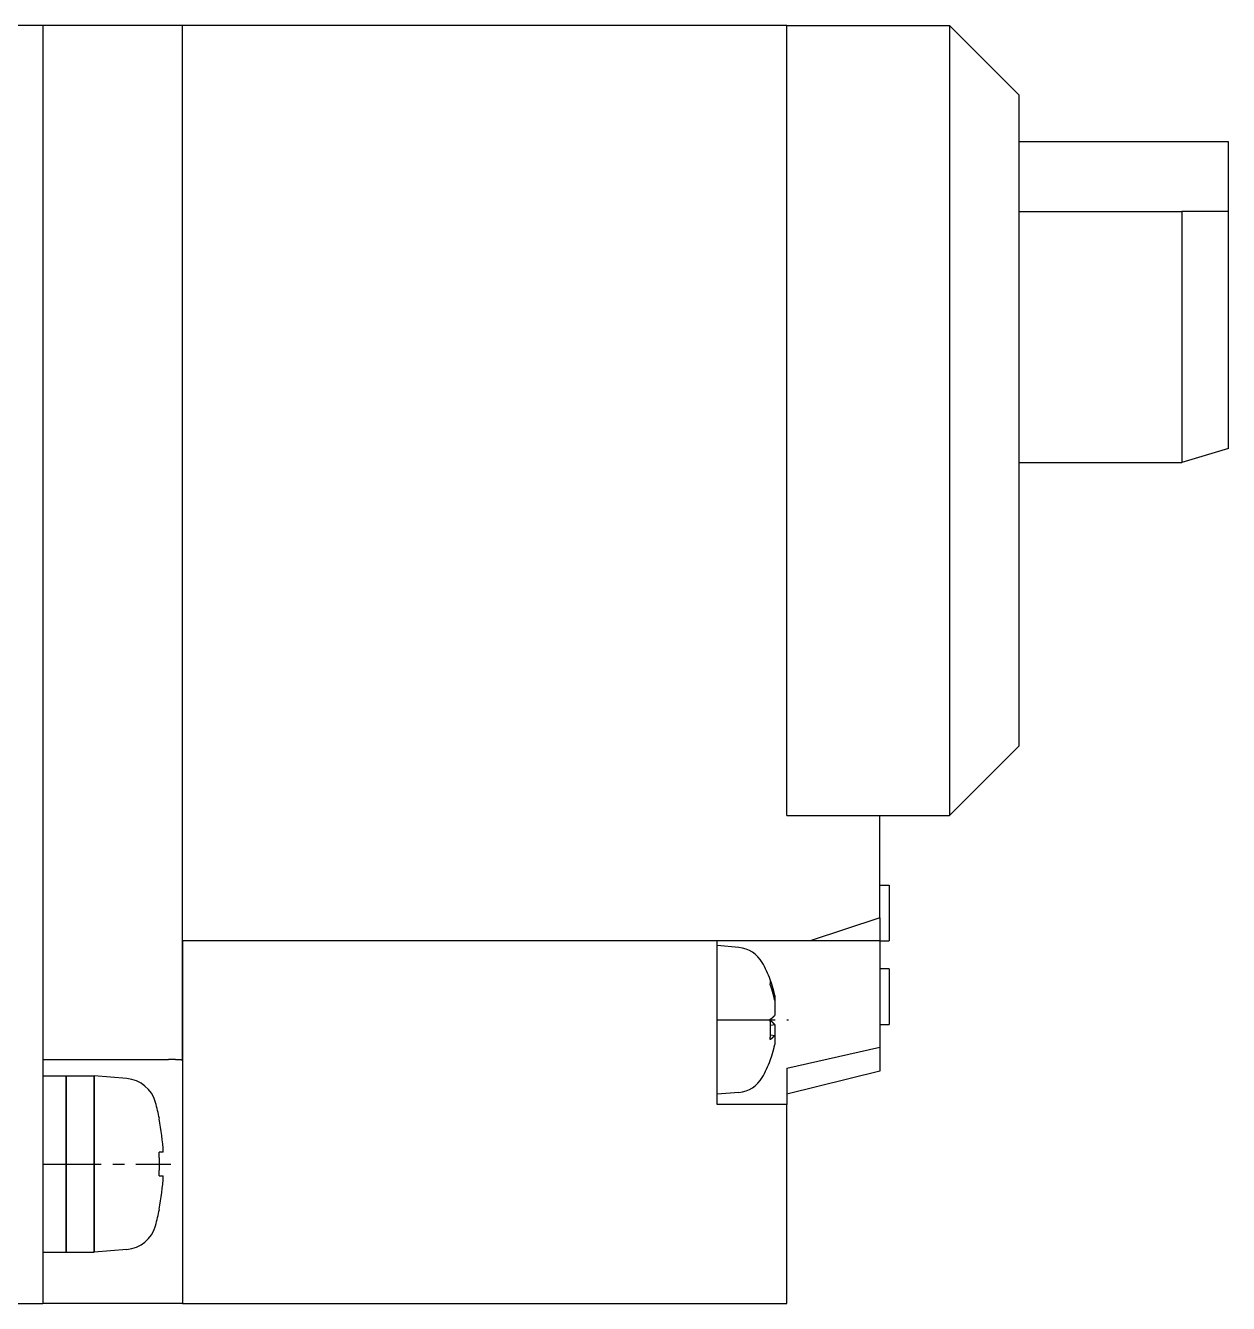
# Model space of a CAD drawing. Extents: x 1 to 116, y 0 to 149.
# Drawn here: x 86.92 to 112.8, y 76.8 to 104.3 of the extents above; entities that cross this region are included whole.
import ezdxf

# ---------------------------------------------------------------- set-up
doc = ezdxf.new("R2010")
doc.units = 0
doc.linetypes.add('CENTER', pattern=[2, 1.25, -0.25, 0.25, -0.25])
doc.layers.get('0').update_dxf_attribs({"linetype": 'CONTINUOUS'})
doc.layers.add('CENTER', color=1, linetype='CENTER')

msp = doc.modelspace()

# ---------------------------------------------------------------- linework, layer by layer
at = {"color": 7, "linetype": 'CONTINUOUS'}
for p, q in [((87.299, 104.296), (73.299, 104.296)), ((90.299, 104.296), (87.299, 104.296)), ((87.299, 104.296), (87.299, 82.046)), ((90.299, 82.032), (90.299, 104.296)), ((103.299, 104.296), (90.299, 104.296)), ((103.299, 87.296), (103.299, 104.296)), ((103.299, 104.296), (106.799, 104.296)), ((106.799, 104.296), (106.799, 87.296)), ((108.299, 102.796), (106.799, 104.296)), ((108.299, 88.796), (108.299, 102.796)), ((112.799, 101.796), (108.299, 101.796)), ((112.799, 100.296), (112.799, 101.796)), ((108.299, 100.296), (111.799, 100.296)), ((111.799, 100.296), (111.799, 94.896)), ((112.799, 100.296), (111.799, 100.296)), ((112.799, 95.196), (112.799, 100.296)), ((112.799, 95.196), (111.799, 94.896)), ((108.299, 94.896), (111.799, 94.896)), ((106.799, 87.296), (108.299, 88.796)), ((103.299, 87.296), (106.799, 87.296)), ((105.299, 85.096), (105.299, 87.296)), ((105.299, 85.796), (105.499, 85.796)), ((105.499, 85.796), (105.499, 84.596)), ((105.299, 85.096), (103.799, 84.596)), ((105.299, 85.096), (105.299, 84.596)), ((90.299, 84.596), (90.299, 76.796)), ((105.299, 84.596), (90.299, 84.596)), ((101.799, 81.076), (101.799, 84.596)), ((102.271, 84.455), (101.799, 84.496)), ((105.299, 84.596), (105.499, 84.596)), ((105.299, 84.596), (105.299, 82.315)), ((105.499, 83.996), (105.299, 83.996)), ((105.499, 83.996), (105.499, 82.796)), ((103.02, 83.409), (103.042, 83.42)), ((103.042, 83.42), (103.042, 83.314)), ((103.042, 83.314), (103.042, 82.996)), ((102.949, 82.784), (103.042, 82.796)), ((103.042, 82.796), (103.042, 82.564)), ((105.299, 82.796), (105.499, 82.796)), ((102.948, 82.576), (103.042, 82.564)), ((103.042, 82.564), (103.042, 82.371)), ((103.3, 81.856), (105.301, 82.309)), ((105.299, 82.315), (105.299, 81.796)), ((87.299, 82.046), (87.299, 76.796)), ((87.299, 82.046), (89.999, 82.046)), ((87.299, 81.696), (87.799, 81.696)), ((87.799, 81.696), (88.399, 81.696)), ((87.799, 77.899), (87.799, 81.696)), ((87.799, 81.696), (87.799, 77.896)), ((89.106, 81.634), (88.399, 81.696)), ((88.399, 77.896), (88.399, 81.696)), ((88.399, 81.696), (88.399, 77.899)), ((103.299, 81.861), (103.299, 81.076)), ((105.299, 81.796), (103.299, 81.296)), ((102.271, 81.337), (101.799, 81.296)), ((103.299, 81.076), (101.799, 81.076)), ((103.299, 76.796), (103.299, 81.076)), ((89.803, 80.772), (89.797, 80.768)), ((89.887, 80.048), (89.797, 80.048)), ((89.797, 79.543), (89.887, 79.543)), ((89.797, 78.824), (89.803, 78.819)), ((87.299, 77.896), (87.799, 77.896)), ((87.799, 77.899), (88.399, 77.899)), ((89.106, 77.958), (88.399, 77.896)), ((73.299, 76.796), (87.299, 76.796)), ((90.299, 76.796), (87.299, 76.796)), ((90.299, 76.796), (103.299, 76.796))]:
    msp.add_line(p, q, dxfattribs=at)
for points in [[(102.942, 83.662, 0), (102.942, 83.663, 0), (102.943, 83.664, 0), (102.943, 83.665, 0), (102.943, 83.666, 0), (102.943, 83.667, 0), (102.944, 83.668, 0), (102.944, 83.669, 0), (102.944, 83.67, 0), (102.944, 83.671, 0), (102.944, 83.672, 0), (102.945, 83.673, 0), (102.945, 83.674, 0), (102.945, 83.675, 0), (102.945, 83.676, 0), (102.945, 83.677, 0), (102.946, 83.677, 0), (102.946, 83.678, 0), (102.946, 83.679, 0), (102.946, 83.68, 0), (102.946, 83.681, 0), (102.947, 83.682, 0), (102.947, 83.683, 0), (102.947, 83.684, 0), (102.947, 83.685, 0), (102.947, 83.686, 0), (102.947, 83.687, 0), (102.947, 83.688, 0), (102.948, 83.689, 0), (102.948, 83.69, 0), (102.948, 83.691, 0), (102.948, 83.691, 0), (102.948, 83.692, 0), (102.948, 83.693, 0), (102.948, 83.694, 0), (102.949, 83.695, 0), (102.949, 83.696, 0), (102.949, 83.697, 0), (102.949, 83.698, 0), (102.949, 83.698, 0), (102.949, 83.699, 0), (102.949, 83.7, 0), (102.949, 83.701, 0), (102.949, 83.702, 0), (102.949, 83.703, 0), (102.95, 83.704, 0), (102.95, 83.705, 0), (102.95, 83.706, 0), (102.95, 83.706, 0), (102.95, 83.707, 0), (102.95, 83.708, 0), (102.95, 83.709, 0), (102.95, 83.71, 0), (102.95, 83.711, 0), (102.95, 83.711, 0), (102.95, 83.712, 0), (102.95, 83.713, 0), (102.95, 83.714, 0), (102.95, 83.715, 0), (102.95, 83.716, 0), (102.95, 83.716, 0), (102.95, 83.717, 0), (102.95, 83.718, 0), (102.95, 83.719, 0), (102.95, 83.72, 0), (102.95, 83.72, 0), (102.95, 83.721, 0), (102.95, 83.722, 0), (102.95, 83.723, 0), (102.95, 83.724, 0), (102.95, 83.724, 0), (102.95, 83.725, 0), (102.95, 83.726, 0), (102.95, 83.727, 0), (102.95, 83.728, 0), (102.95, 83.728, 0), (102.95, 83.729, 0), (102.95, 83.73, 0), (102.95, 83.731, 0), (102.95, 83.731, 0), (102.95, 83.732, 0), (102.95, 83.733, 0), (102.95, 83.734, 0), (102.95, 83.734, 0), (102.95, 83.735, 0), (102.95, 83.736, 0), (102.95, 83.737, 0), (102.95, 83.737, 0), (102.949, 83.738, 0), (102.949, 83.739, 0), (102.949, 83.74, 0), (102.949, 83.74, 0), (102.949, 83.741, 0), (102.949, 83.742, 0), (102.949, 83.743, 0), (102.949, 83.743, 0), (102.949, 83.744, 0), (102.949, 83.745, 0), (102.948, 83.745, 0), (102.948, 83.746, 0), (102.948, 83.747, 0), (102.948, 83.748, 0), (102.948, 83.748, 0), (102.948, 83.749, 0), (102.948, 83.75, 0), (102.948, 83.75, 0), (102.947, 83.751, 0), (102.947, 83.752, 0), (102.947, 83.752, 0), (102.947, 83.753, 0), (102.947, 83.754, 0), (102.947, 83.754, 0), (102.946, 83.755, 0), (102.946, 83.756, 0), (102.946, 83.756, 0), (102.946, 83.757, 0), (102.946, 83.758, 0), (102.946, 83.758, 0), (102.945, 83.759, 0), (102.945, 83.76, 0), (102.945, 83.76, 0), (102.945, 83.761, 0), (102.945, 83.761, 0), (102.944, 83.762, 0), (102.944, 83.763, 0), (102.944, 83.763, 0), (102.944, 83.764, 0), (102.944, 83.765, 0), (102.943, 83.765, 0)], [(103.042, 83.314, 0), (103.041, 83.317, 0), (103.04, 83.32, 0), (103.04, 83.323, 0), (103.039, 83.326, 0), (103.039, 83.328, 0), (103.038, 83.331, 0), (103.038, 83.334, 0), (103.037, 83.337, 0), (103.036, 83.339, 0), (103.036, 83.342, 0), (103.035, 83.345, 0), (103.035, 83.347, 0), (103.034, 83.35, 0), (103.033, 83.353, 0), (103.033, 83.356, 0), (103.032, 83.359, 0), (103.031, 83.361, 0), (103.031, 83.364, 0), (103.03, 83.367, 0), (103.03, 83.37, 0), (103.029, 83.372, 0), (103.028, 83.375, 0), (103.028, 83.378, 0), (103.027, 83.381, 0), (103.026, 83.383, 0), (103.026, 83.386, 0), (103.025, 83.389, 0), (103.024, 83.392, 0), (103.024, 83.394, 0), (103.023, 83.397, 0), (103.022, 83.4, 0), (103.022, 83.403, 0), (103.021, 83.405, 0), (103.02, 83.408, 0), (103.02, 83.411, 0), (103.019, 83.413, 0), (103.018, 83.416, 0), (103.018, 83.419, 0), (103.017, 83.422, 0), (103.016, 83.424, 0), (103.016, 83.427, 0), (103.015, 83.43, 0), (103.014, 83.433, 0), (103.013, 83.435, 0), (103.013, 83.438, 0), (103.012, 83.441, 0), (103.011, 83.444, 0), (103.011, 83.446, 0), (103.01, 83.449, 0), (103.009, 83.452, 0), (103.008, 83.455, 0), (103.008, 83.457, 0), (103.007, 83.46, 0), (103.006, 83.463, 0), (103.005, 83.466, 0), (103.005, 83.468, 0), (103.004, 83.471, 0), (103.003, 83.474, 0), (103.002, 83.476, 0), (103.002, 83.479, 0), (103.001, 83.482, 0), (103, 83.484, 0), (102.999, 83.487, 0), (102.999, 83.49, 0), (102.998, 83.493, 0), (102.997, 83.495, 0), (102.996, 83.498, 0), (102.995, 83.501, 0), (102.995, 83.504, 0), (102.994, 83.506, 0), (102.993, 83.509, 0), (102.992, 83.512, 0), (102.991, 83.514, 0), (102.991, 83.517, 0), (102.99, 83.52, 0), (102.989, 83.522, 0), (102.988, 83.525, 0), (102.987, 83.528, 0), (102.987, 83.531, 0), (102.986, 83.533, 0), (102.985, 83.536, 0), (102.984, 83.539, 0), (102.983, 83.541, 0), (102.982, 83.544, 0), (102.982, 83.547, 0), (102.981, 83.549, 0), (102.98, 83.552, 0), (102.979, 83.555, 0), (102.978, 83.558, 0), (102.977, 83.56, 0), (102.976, 83.563, 0), (102.976, 83.566, 0), (102.975, 83.568, 0), (102.974, 83.571, 0), (102.973, 83.574, 0), (102.972, 83.576, 0), (102.971, 83.579, 0), (102.97, 83.582, 0), (102.969, 83.585, 0), (102.968, 83.587, 0), (102.968, 83.59, 0), (102.967, 83.593, 0), (102.966, 83.595, 0), (102.965, 83.598, 0), (102.964, 83.601, 0), (102.963, 83.603, 0), (102.962, 83.606, 0), (102.961, 83.609, 0), (102.96, 83.611, 0), (102.959, 83.614, 0), (102.958, 83.617, 0), (102.958, 83.619, 0), (102.957, 83.622, 0), (102.956, 83.625, 0), (102.955, 83.627, 0), (102.954, 83.63, 0), (102.953, 83.633, 0), (102.952, 83.635, 0), (102.951, 83.638, 0), (102.95, 83.641, 0), (102.949, 83.643, 0), (102.948, 83.646, 0), (102.947, 83.649, 0), (102.946, 83.651, 0), (102.945, 83.654, 0), (102.944, 83.657, 0), (102.943, 83.659, 0), (102.942, 83.662, 0)], [(103.042, 83.421, 0), (103.041, 83.423, 0), (103.04, 83.426, 0), (103.04, 83.429, 0), (103.039, 83.431, 0), (103.039, 83.434, 0), (103.038, 83.437, 0), (103.038, 83.439, 0), (103.037, 83.442, 0), (103.036, 83.445, 0), (103.036, 83.448, 0), (103.035, 83.45, 0), (103.035, 83.453, 0), (103.034, 83.456, 0), (103.033, 83.459, 0), (103.033, 83.461, 0), (103.032, 83.464, 0), (103.032, 83.467, 0), (103.031, 83.469, 0), (103.03, 83.472, 0), (103.03, 83.475, 0), (103.029, 83.477, 0), (103.029, 83.48, 0), (103.028, 83.483, 0), (103.027, 83.486, 0), (103.027, 83.488, 0), (103.026, 83.491, 0), (103.025, 83.494, 0), (103.025, 83.496, 0), (103.024, 83.499, 0), (103.023, 83.502, 0), (103.023, 83.504, 0), (103.022, 83.507, 0), (103.021, 83.51, 0), (103.021, 83.513, 0), (103.02, 83.515, 0), (103.019, 83.518, 0), (103.019, 83.521, 0), (103.018, 83.523, 0), (103.017, 83.526, 0), (103.017, 83.529, 0), (103.016, 83.531, 0), (103.015, 83.534, 0), (103.015, 83.537, 0), (103.014, 83.539, 0), (103.013, 83.542, 0), (103.013, 83.545, 0), (103.012, 83.547, 0), (103.011, 83.55, 0), (103.01, 83.553, 0), (103.01, 83.555, 0), (103.009, 83.558, 0), (103.008, 83.561, 0), (103.008, 83.564, 0), (103.007, 83.566, 0), (103.006, 83.569, 0), (103.005, 83.572, 0), (103.005, 83.574, 0), (103.004, 83.577, 0), (103.003, 83.58, 0), (103.002, 83.582, 0), (103.002, 83.585, 0), (103.001, 83.588, 0), (103, 83.59, 0), (102.999, 83.593, 0), (102.999, 83.596, 0), (102.998, 83.598, 0), (102.997, 83.601, 0), (102.996, 83.604, 0), (102.996, 83.606, 0), (102.995, 83.609, 0), (102.994, 83.612, 0), (102.993, 83.614, 0), (102.992, 83.617, 0), (102.992, 83.62, 0), (102.991, 83.622, 0), (102.99, 83.625, 0), (102.989, 83.628, 0), (102.988, 83.63, 0), (102.988, 83.633, 0), (102.987, 83.636, 0), (102.986, 83.638, 0), (102.985, 83.641, 0), (102.984, 83.644, 0), (102.984, 83.646, 0), (102.983, 83.649, 0), (102.982, 83.652, 0), (102.981, 83.654, 0), (102.98, 83.657, 0), (102.979, 83.659, 0), (102.979, 83.662, 0), (102.978, 83.665, 0), (102.977, 83.668, 0), (102.976, 83.67, 0), (102.975, 83.673, 0), (102.974, 83.675, 0), (102.974, 83.678, 0), (102.973, 83.681, 0), (102.972, 83.683, 0), (102.971, 83.686, 0), (102.97, 83.689, 0), (102.969, 83.691, 0), (102.968, 83.694, 0), (102.967, 83.697, 0), (102.967, 83.699, 0), (102.966, 83.702, 0), (102.965, 83.704, 0), (102.964, 83.707, 0), (102.963, 83.71, 0), (102.962, 83.712, 0), (102.961, 83.715, 0), (102.96, 83.718, 0), (102.959, 83.72, 0), (102.958, 83.723, 0), (102.958, 83.725, 0), (102.957, 83.728, 0), (102.956, 83.731, 0), (102.955, 83.733, 0), (102.954, 83.736, 0), (102.953, 83.739, 0), (102.952, 83.741, 0), (102.951, 83.744, 0), (102.95, 83.746, 0), (102.949, 83.749, 0), (102.948, 83.752, 0), (102.947, 83.754, 0), (102.946, 83.757, 0), (102.945, 83.76, 0), (102.944, 83.762, 0)], [(102.942, 82.911, 0), (102.943, 82.912, 0), (102.944, 82.912, 0), (102.945, 82.913, 0), (102.946, 82.914, 0), (102.947, 82.914, 0), (102.948, 82.915, 0), (102.949, 82.916, 0), (102.95, 82.916, 0), (102.951, 82.917, 0), (102.952, 82.918, 0), (102.953, 82.918, 0), (102.954, 82.919, 0), (102.955, 82.92, 0), (102.956, 82.92, 0), (102.957, 82.921, 0), (102.958, 82.921, 0), (102.958, 82.922, 0), (102.959, 82.923, 0), (102.96, 82.924, 0), (102.961, 82.924, 0), (102.962, 82.925, 0), (102.963, 82.925, 0), (102.964, 82.926, 0), (102.965, 82.927, 0), (102.966, 82.927, 0), (102.967, 82.928, 0), (102.968, 82.929, 0), (102.968, 82.929, 0), (102.969, 82.93, 0), (102.97, 82.931, 0), (102.971, 82.931, 0), (102.972, 82.932, 0), (102.973, 82.933, 0), (102.974, 82.933, 0), (102.975, 82.934, 0), (102.976, 82.935, 0), (102.976, 82.935, 0), (102.977, 82.936, 0), (102.978, 82.937, 0), (102.979, 82.937, 0), (102.98, 82.938, 0), (102.981, 82.939, 0), (102.982, 82.939, 0), (102.982, 82.94, 0), (102.983, 82.941, 0), (102.984, 82.941, 0), (102.985, 82.942, 0), (102.986, 82.943, 0), (102.987, 82.943, 0), (102.987, 82.944, 0), (102.988, 82.945, 0), (102.989, 82.945, 0), (102.99, 82.946, 0), (102.991, 82.947, 0), (102.991, 82.947, 0), (102.992, 82.948, 0), (102.993, 82.949, 0), (102.994, 82.949, 0), (102.995, 82.95, 0), (102.995, 82.951, 0), (102.996, 82.951, 0), (102.997, 82.952, 0), (102.998, 82.953, 0), (102.999, 82.953, 0), (102.999, 82.954, 0), (103, 82.955, 0), (103.001, 82.955, 0), (103.002, 82.956, 0), (103.002, 82.957, 0), (103.003, 82.957, 0), (103.004, 82.958, 0), (103.005, 82.959, 0), (103.005, 82.959, 0), (103.006, 82.96, 0), (103.007, 82.961, 0), (103.008, 82.961, 0), (103.008, 82.962, 0), (103.009, 82.963, 0), (103.01, 82.963, 0), (103.011, 82.964, 0), (103.011, 82.965, 0), (103.012, 82.965, 0), (103.013, 82.966, 0), (103.013, 82.967, 0), (103.014, 82.967, 0), (103.015, 82.968, 0), (103.016, 82.969, 0), (103.016, 82.969, 0), (103.017, 82.97, 0), (103.018, 82.971, 0), (103.018, 82.971, 0), (103.019, 82.972, 0), (103.02, 82.973, 0), (103.02, 82.973, 0), (103.021, 82.974, 0), (103.022, 82.975, 0), (103.022, 82.975, 0), (103.023, 82.976, 0), (103.024, 82.977, 0), (103.024, 82.977, 0), (103.025, 82.978, 0), (103.026, 82.979, 0), (103.026, 82.979, 0), (103.027, 82.98, 0), (103.028, 82.981, 0), (103.028, 82.981, 0), (103.029, 82.982, 0), (103.03, 82.983, 0), (103.03, 82.984, 0), (103.031, 82.984, 0), (103.031, 82.985, 0), (103.032, 82.986, 0), (103.033, 82.986, 0), (103.033, 82.987, 0), (103.034, 82.988, 0), (103.035, 82.988, 0), (103.035, 82.989, 0), (103.036, 82.99, 0), (103.036, 82.99, 0), (103.037, 82.991, 0), (103.038, 82.992, 0), (103.038, 82.992, 0), (103.039, 82.993, 0), (103.039, 82.994, 0), (103.04, 82.994, 0), (103.04, 82.995, 0), (103.041, 82.996, 0), (103.042, 82.996, 0)], [(102.942, 82.479, 0), (102.942, 82.482, 0), (102.943, 82.486, 0), (102.943, 82.489, 0), (102.943, 82.492, 0), (102.943, 82.496, 0), (102.944, 82.499, 0), (102.944, 82.502, 0), (102.944, 82.505, 0), (102.944, 82.509, 0), (102.945, 82.512, 0), (102.945, 82.516, 0), (102.945, 82.519, 0), (102.945, 82.522, 0), (102.945, 82.525, 0), (102.946, 82.529, 0), (102.946, 82.532, 0), (102.946, 82.535, 0), (102.946, 82.539, 0), (102.946, 82.542, 0), (102.946, 82.546, 0), (102.947, 82.549, 0), (102.947, 82.552, 0), (102.947, 82.555, 0), (102.947, 82.559, 0), (102.947, 82.562, 0), (102.947, 82.566, 0), (102.948, 82.569, 0), (102.948, 82.572, 0), (102.948, 82.576, 0), (102.948, 82.579, 0), (102.948, 82.582, 0), (102.948, 82.586, 0), (102.948, 82.589, 0), (102.949, 82.592, 0), (102.949, 82.596, 0), (102.949, 82.599, 0), (102.949, 82.602, 0), (102.949, 82.606, 0), (102.949, 82.609, 0), (102.949, 82.612, 0), (102.949, 82.616, 0), (102.949, 82.619, 0), (102.949, 82.623, 0), (102.95, 82.626, 0), (102.95, 82.629, 0), (102.95, 82.633, 0), (102.95, 82.636, 0), (102.95, 82.639, 0), (102.95, 82.643, 0), (102.95, 82.646, 0), (102.95, 82.65, 0), (102.95, 82.653, 0), (102.95, 82.656, 0), (102.95, 82.66, 0), (102.95, 82.663, 0), (102.95, 82.666, 0), (102.95, 82.67, 0), (102.95, 82.673, 0), (102.95, 82.677, 0), (102.95, 82.68, 0), (102.95, 82.683, 0), (102.95, 82.687, 0), (102.95, 82.69, 0), (102.95, 82.693, 0), (102.95, 82.697, 0), (102.95, 82.7, 0), (102.95, 82.704, 0), (102.95, 82.707, 0), (102.95, 82.71, 0), (102.95, 82.714, 0), (102.95, 82.717, 0), (102.95, 82.721, 0), (102.95, 82.724, 0), (102.95, 82.727, 0), (102.95, 82.731, 0), (102.95, 82.734, 0), (102.95, 82.737, 0), (102.95, 82.741, 0), (102.95, 82.744, 0), (102.95, 82.748, 0), (102.95, 82.751, 0), (102.95, 82.754, 0), (102.95, 82.758, 0), (102.95, 82.761, 0), (102.949, 82.765, 0), (102.949, 82.768, 0), (102.949, 82.771, 0), (102.949, 82.775, 0), (102.949, 82.778, 0), (102.949, 82.782, 0), (102.949, 82.785, 0), (102.949, 82.788, 0), (102.949, 82.792, 0), (102.949, 82.795, 0), (102.948, 82.799, 0), (102.948, 82.802, 0), (102.948, 82.805, 0), (102.948, 82.809, 0), (102.948, 82.812, 0), (102.948, 82.816, 0), (102.948, 82.819, 0), (102.947, 82.822, 0), (102.947, 82.826, 0), (102.947, 82.829, 0), (102.947, 82.833, 0), (102.947, 82.836, 0), (102.947, 82.839, 0), (102.946, 82.843, 0), (102.946, 82.846, 0), (102.946, 82.85, 0), (102.946, 82.853, 0), (102.946, 82.856, 0), (102.946, 82.86, 0), (102.945, 82.863, 0), (102.945, 82.867, 0), (102.945, 82.87, 0), (102.945, 82.874, 0), (102.945, 82.877, 0), (102.944, 82.88, 0), (102.944, 82.884, 0), (102.944, 82.887, 0), (102.944, 82.891, 0), (102.943, 82.894, 0), (102.943, 82.897, 0), (102.943, 82.901, 0), (102.943, 82.904, 0), (102.942, 82.908, 0), (102.942, 82.911, 0)], [(102.943, 82.896, 0), (102.943, 82.896, 0), (102.943, 82.896, 0), (102.943, 82.896, 0), (102.943, 82.897, 0), (102.943, 82.897, 0), (102.943, 82.897, 0), (102.943, 82.897, 0), (102.943, 82.897, 0), (102.943, 82.897, 0), (102.943, 82.897, 0), (102.943, 82.897, 0), (102.943, 82.897, 0), (102.943, 82.898, 0), (102.943, 82.898, 0), (102.943, 82.898, 0), (102.943, 82.898, 0), (102.943, 82.898, 0), (102.943, 82.898, 0), (102.943, 82.898, 0), (102.943, 82.899, 0), (102.943, 82.899, 0), (102.943, 82.899, 0), (102.944, 82.899, 0), (102.944, 82.899, 0), (102.944, 82.899, 0), (102.944, 82.899, 0), (102.944, 82.9, 0), (102.944, 82.9, 0), (102.944, 82.9, 0), (102.944, 82.9, 0), (102.944, 82.9, 0), (102.944, 82.9, 0), (102.944, 82.9, 0), (102.944, 82.9, 0), (102.944, 82.9, 0), (102.944, 82.901, 0), (102.944, 82.901, 0), (102.944, 82.901, 0), (102.944, 82.901, 0), (102.944, 82.901, 0), (102.944, 82.901, 0), (102.944, 82.901, 0), (102.944, 82.901, 0), (102.944, 82.902, 0), (102.944, 82.902, 0), (102.944, 82.902, 0), (102.944, 82.902, 0), (102.944, 82.902, 0), (102.944, 82.902, 0), (102.944, 82.902, 0), (102.944, 82.903, 0), (102.944, 82.903, 0), (102.944, 82.903, 0), (102.944, 82.903, 0), (102.944, 82.903, 0), (102.944, 82.903, 0), (102.944, 82.903, 0), (102.944, 82.903, 0), (102.944, 82.904, 0), (102.944, 82.904, 0), (102.944, 82.904, 0), (102.944, 82.904, 0), (102.944, 82.904, 0), (102.944, 82.904, 0), (102.944, 82.904, 0), (102.944, 82.904, 0), (102.944, 82.905, 0), (102.944, 82.905, 0), (102.944, 82.905, 0), (102.944, 82.905, 0), (102.944, 82.905, 0), (102.944, 82.905, 0), (102.944, 82.905, 0), (102.944, 82.906, 0), (102.944, 82.906, 0), (102.944, 82.906, 0), (102.944, 82.906, 0), (102.944, 82.906, 0), (102.944, 82.906, 0), (102.944, 82.906, 0), (102.944, 82.906, 0), (102.944, 82.907, 0), (102.944, 82.907, 0), (102.944, 82.907, 0), (102.944, 82.907, 0), (102.944, 82.907, 0), (102.944, 82.907, 0), (102.944, 82.907, 0), (102.944, 82.907, 0), (102.944, 82.908, 0), (102.944, 82.908, 0), (102.944, 82.908, 0), (102.944, 82.908, 0), (102.944, 82.908, 0), (102.944, 82.908, 0), (102.944, 82.908, 0), (102.944, 82.909, 0), (102.944, 82.909, 0), (102.944, 82.909, 0), (102.944, 82.909, 0), (102.944, 82.909, 0), (102.944, 82.909, 0), (102.944, 82.909, 0), (102.944, 82.909, 0), (102.944, 82.91, 0), (102.944, 82.91, 0), (102.944, 82.91, 0), (102.944, 82.91, 0), (102.944, 82.91, 0), (102.944, 82.91, 0), (102.944, 82.91, 0), (102.944, 82.91, 0), (102.944, 82.911, 0), (102.944, 82.911, 0), (102.944, 82.911, 0), (102.944, 82.911, 0), (102.944, 82.911, 0), (102.944, 82.911, 0), (102.944, 82.911, 0), (102.944, 82.912, 0), (102.944, 82.912, 0), (102.944, 82.912, 0), (102.944, 82.912, 0), (102.944, 82.912, 0), (102.944, 82.912, 0), (102.944, 82.912, 0), (102.944, 82.912, 0), (102.944, 82.912, 0)], [(103.042, 82.796, 0), (103.041, 82.796, 0), (103.04, 82.797, 0), (103.04, 82.798, 0), (103.039, 82.798, 0), (103.039, 82.799, 0), (103.038, 82.8, 0), (103.038, 82.8, 0), (103.037, 82.801, 0), (103.036, 82.802, 0), (103.036, 82.802, 0), (103.035, 82.803, 0), (103.035, 82.804, 0), (103.034, 82.804, 0), (103.033, 82.805, 0), (103.033, 82.806, 0), (103.032, 82.806, 0), (103.032, 82.807, 0), (103.031, 82.808, 0), (103.03, 82.808, 0), (103.03, 82.809, 0), (103.029, 82.81, 0), (103.029, 82.81, 0), (103.028, 82.811, 0), (103.027, 82.811, 0), (103.027, 82.812, 0), (103.026, 82.813, 0), (103.025, 82.814, 0), (103.025, 82.814, 0), (103.024, 82.815, 0), (103.023, 82.816, 0), (103.023, 82.816, 0), (103.022, 82.817, 0), (103.021, 82.817, 0), (103.021, 82.818, 0), (103.02, 82.819, 0), (103.019, 82.82, 0), (103.019, 82.82, 0), (103.018, 82.821, 0), (103.017, 82.822, 0), (103.017, 82.822, 0), (103.016, 82.823, 0), (103.015, 82.823, 0), (103.015, 82.824, 0), (103.014, 82.825, 0), (103.013, 82.825, 0), (103.013, 82.826, 0), (103.012, 82.827, 0), (103.011, 82.827, 0), (103.01, 82.828, 0), (103.01, 82.829, 0), (103.009, 82.829, 0), (103.008, 82.83, 0), (103.008, 82.831, 0), (103.007, 82.831, 0), (103.006, 82.832, 0), (103.005, 82.833, 0), (103.005, 82.833, 0), (103.004, 82.834, 0), (103.003, 82.835, 0), (103.002, 82.835, 0), (103.002, 82.836, 0), (103.001, 82.837, 0), (103, 82.837, 0), (102.999, 82.838, 0), (102.999, 82.839, 0), (102.998, 82.839, 0), (102.997, 82.84, 0), (102.996, 82.841, 0), (102.996, 82.841, 0), (102.995, 82.842, 0), (102.994, 82.843, 0), (102.993, 82.843, 0), (102.992, 82.844, 0), (102.992, 82.844, 0), (102.991, 82.845, 0), (102.99, 82.846, 0), (102.989, 82.846, 0), (102.988, 82.847, 0), (102.988, 82.848, 0), (102.987, 82.848, 0), (102.986, 82.849, 0), (102.985, 82.85, 0), (102.984, 82.85, 0), (102.984, 82.851, 0), (102.983, 82.852, 0), (102.982, 82.852, 0), (102.981, 82.853, 0), (102.98, 82.854, 0), (102.979, 82.854, 0), (102.979, 82.855, 0), (102.978, 82.856, 0), (102.977, 82.856, 0), (102.976, 82.857, 0), (102.975, 82.858, 0), (102.974, 82.858, 0), (102.974, 82.859, 0), (102.973, 82.859, 0), (102.972, 82.86, 0), (102.971, 82.861, 0), (102.97, 82.861, 0), (102.969, 82.862, 0), (102.968, 82.863, 0), (102.967, 82.863, 0), (102.967, 82.864, 0), (102.966, 82.865, 0), (102.965, 82.865, 0), (102.964, 82.866, 0), (102.963, 82.867, 0), (102.962, 82.867, 0), (102.961, 82.868, 0), (102.96, 82.868, 0), (102.959, 82.869, 0), (102.958, 82.87, 0), (102.958, 82.87, 0), (102.957, 82.871, 0), (102.956, 82.872, 0), (102.955, 82.872, 0), (102.954, 82.873, 0), (102.953, 82.874, 0), (102.952, 82.874, 0), (102.951, 82.875, 0), (102.95, 82.876, 0), (102.949, 82.876, 0), (102.948, 82.877, 0), (102.947, 82.877, 0), (102.946, 82.878, 0), (102.945, 82.879, 0), (102.944, 82.879, 0)], [(102.942, 82.479, 0), (102.943, 82.48, 0), (102.944, 82.48, 0), (102.945, 82.481, 0), (102.946, 82.481, 0), (102.947, 82.482, 0), (102.948, 82.483, 0), (102.949, 82.484, 0), (102.95, 82.484, 0), (102.951, 82.485, 0), (102.952, 82.485, 0), (102.953, 82.486, 0), (102.954, 82.487, 0), (102.955, 82.487, 0), (102.956, 82.488, 0), (102.957, 82.489, 0), (102.958, 82.489, 0), (102.958, 82.49, 0), (102.959, 82.491, 0), (102.96, 82.491, 0), (102.961, 82.492, 0), (102.962, 82.493, 0), (102.963, 82.493, 0), (102.964, 82.494, 0), (102.965, 82.495, 0), (102.966, 82.495, 0), (102.967, 82.496, 0), (102.968, 82.497, 0), (102.968, 82.497, 0), (102.969, 82.498, 0), (102.97, 82.499, 0), (102.971, 82.499, 0), (102.972, 82.5, 0), (102.973, 82.501, 0), (102.974, 82.501, 0), (102.975, 82.502, 0), (102.976, 82.502, 0), (102.976, 82.503, 0), (102.977, 82.504, 0), (102.978, 82.504, 0), (102.979, 82.505, 0), (102.98, 82.506, 0), (102.981, 82.507, 0), (102.982, 82.507, 0), (102.982, 82.508, 0), (102.983, 82.508, 0), (102.984, 82.509, 0), (102.985, 82.51, 0), (102.986, 82.51, 0), (102.987, 82.511, 0), (102.987, 82.512, 0), (102.988, 82.513, 0), (102.989, 82.513, 0), (102.99, 82.514, 0), (102.991, 82.514, 0), (102.991, 82.515, 0), (102.992, 82.516, 0), (102.993, 82.516, 0), (102.994, 82.517, 0), (102.995, 82.518, 0), (102.995, 82.518, 0), (102.996, 82.519, 0), (102.997, 82.52, 0), (102.998, 82.52, 0), (102.999, 82.521, 0), (102.999, 82.522, 0), (103, 82.522, 0), (103.001, 82.523, 0), (103.002, 82.524, 0), (103.002, 82.524, 0), (103.003, 82.525, 0), (103.004, 82.526, 0), (103.005, 82.526, 0), (103.005, 82.527, 0), (103.006, 82.528, 0), (103.007, 82.528, 0), (103.008, 82.529, 0), (103.008, 82.53, 0), (103.009, 82.531, 0), (103.01, 82.531, 0), (103.011, 82.532, 0), (103.011, 82.532, 0), (103.012, 82.533, 0), (103.013, 82.534, 0), (103.013, 82.534, 0), (103.014, 82.535, 0), (103.015, 82.536, 0), (103.016, 82.537, 0), (103.016, 82.537, 0), (103.017, 82.538, 0), (103.018, 82.538, 0), (103.018, 82.539, 0), (103.019, 82.54, 0), (103.02, 82.54, 0), (103.02, 82.541, 0), (103.021, 82.542, 0), (103.022, 82.543, 0), (103.022, 82.543, 0), (103.023, 82.544, 0), (103.024, 82.545, 0), (103.024, 82.545, 0), (103.025, 82.546, 0), (103.026, 82.547, 0), (103.026, 82.547, 0), (103.027, 82.548, 0), (103.028, 82.549, 0), (103.028, 82.549, 0), (103.029, 82.55, 0), (103.03, 82.551, 0), (103.03, 82.551, 0), (103.031, 82.552, 0), (103.031, 82.553, 0), (103.032, 82.553, 0), (103.033, 82.554, 0), (103.033, 82.555, 0), (103.034, 82.555, 0), (103.035, 82.556, 0), (103.035, 82.557, 0), (103.036, 82.557, 0), (103.036, 82.558, 0), (103.037, 82.559, 0), (103.038, 82.559, 0), (103.038, 82.56, 0), (103.039, 82.561, 0), (103.039, 82.561, 0), (103.04, 82.562, 0), (103.04, 82.563, 0), (103.041, 82.564, 0), (103.042, 82.564, 0)], [(102.942, 82.024, 0), (102.943, 82.027, 0), (102.944, 82.029, 0), (102.945, 82.032, 0), (102.946, 82.035, 0), (102.947, 82.037, 0), (102.948, 82.04, 0), (102.949, 82.043, 0), (102.95, 82.045, 0), (102.951, 82.048, 0), (102.952, 82.05, 0), (102.953, 82.053, 0), (102.954, 82.056, 0), (102.955, 82.058, 0), (102.956, 82.061, 0), (102.957, 82.064, 0), (102.958, 82.067, 0), (102.958, 82.069, 0), (102.959, 82.072, 0), (102.96, 82.075, 0), (102.961, 82.077, 0), (102.962, 82.08, 0), (102.963, 82.083, 0), (102.964, 82.085, 0), (102.965, 82.088, 0), (102.966, 82.091, 0), (102.967, 82.093, 0), (102.968, 82.096, 0), (102.968, 82.099, 0), (102.969, 82.101, 0), (102.97, 82.104, 0), (102.971, 82.107, 0), (102.972, 82.109, 0), (102.973, 82.112, 0), (102.974, 82.115, 0), (102.975, 82.118, 0), (102.976, 82.12, 0), (102.976, 82.123, 0), (102.977, 82.126, 0), (102.978, 82.128, 0), (102.979, 82.131, 0), (102.98, 82.134, 0), (102.981, 82.136, 0), (102.982, 82.139, 0), (102.982, 82.142, 0), (102.983, 82.144, 0), (102.984, 82.147, 0), (102.985, 82.15, 0), (102.986, 82.153, 0), (102.987, 82.155, 0), (102.987, 82.158, 0), (102.988, 82.161, 0), (102.989, 82.163, 0), (102.99, 82.166, 0), (102.991, 82.169, 0), (102.991, 82.171, 0), (102.992, 82.174, 0), (102.993, 82.177, 0), (102.994, 82.18, 0), (102.995, 82.182, 0), (102.995, 82.185, 0), (102.996, 82.188, 0), (102.997, 82.191, 0), (102.998, 82.193, 0), (102.999, 82.196, 0), (102.999, 82.199, 0), (103, 82.201, 0), (103.001, 82.204, 0), (103.002, 82.207, 0), (103.002, 82.21, 0), (103.003, 82.212, 0), (103.004, 82.215, 0), (103.005, 82.218, 0), (103.005, 82.22, 0), (103.006, 82.223, 0), (103.007, 82.226, 0), (103.008, 82.229, 0), (103.008, 82.231, 0), (103.009, 82.234, 0), (103.01, 82.237, 0), (103.011, 82.24, 0), (103.011, 82.242, 0), (103.012, 82.245, 0), (103.013, 82.248, 0), (103.013, 82.251, 0), (103.014, 82.253, 0), (103.015, 82.256, 0), (103.016, 82.259, 0), (103.016, 82.261, 0), (103.017, 82.264, 0), (103.018, 82.267, 0), (103.018, 82.27, 0), (103.019, 82.272, 0), (103.02, 82.275, 0), (103.02, 82.278, 0), (103.021, 82.281, 0), (103.022, 82.283, 0), (103.022, 82.286, 0), (103.023, 82.289, 0), (103.024, 82.292, 0), (103.024, 82.294, 0), (103.025, 82.297, 0), (103.026, 82.3, 0), (103.026, 82.302, 0), (103.027, 82.305, 0), (103.028, 82.308, 0), (103.028, 82.311, 0), (103.029, 82.314, 0), (103.03, 82.316, 0), (103.03, 82.319, 0), (103.031, 82.322, 0), (103.031, 82.325, 0), (103.032, 82.327, 0), (103.033, 82.33, 0), (103.033, 82.333, 0), (103.034, 82.336, 0), (103.035, 82.338, 0), (103.035, 82.341, 0), (103.036, 82.344, 0), (103.036, 82.347, 0), (103.037, 82.349, 0), (103.038, 82.352, 0), (103.038, 82.355, 0), (103.039, 82.358, 0), (103.039, 82.36, 0), (103.04, 82.363, 0), (103.04, 82.366, 0), (103.041, 82.369, 0), (103.042, 82.371, 0)], [(90.299, 82.032, 0), (90.297, 82.032, 0), (90.295, 82.032, 0), (90.292, 82.033, 0), (90.29, 82.033, 0), (90.288, 82.033, 0), (90.285, 82.033, 0), (90.283, 82.034, 0), (90.281, 82.034, 0), (90.278, 82.034, 0), (90.276, 82.034, 0), (90.274, 82.034, 0), (90.271, 82.034, 0), (90.269, 82.035, 0), (90.267, 82.035, 0), (90.264, 82.035, 0), (90.262, 82.035, 0), (90.26, 82.035, 0), (90.257, 82.036, 0), (90.255, 82.036, 0), (90.253, 82.036, 0), (90.25, 82.036, 0), (90.248, 82.036, 0), (90.246, 82.037, 0), (90.243, 82.037, 0), (90.241, 82.037, 0), (90.239, 82.037, 0), (90.236, 82.037, 0), (90.234, 82.037, 0), (90.231, 82.038, 0), (90.229, 82.038, 0), (90.227, 82.038, 0), (90.225, 82.038, 0), (90.222, 82.038, 0), (90.22, 82.038, 0), (90.218, 82.039, 0), (90.215, 82.039, 0), (90.213, 82.039, 0), (90.21, 82.039, 0), (90.208, 82.039, 0), (90.206, 82.039, 0), (90.203, 82.04, 0), (90.201, 82.04, 0), (90.199, 82.04, 0), (90.196, 82.04, 0), (90.194, 82.04, 0), (90.192, 82.04, 0), (90.189, 82.04, 0), (90.187, 82.04, 0), (90.185, 82.041, 0), (90.182, 82.041, 0), (90.18, 82.041, 0), (90.178, 82.041, 0), (90.175, 82.041, 0), (90.173, 82.041, 0), (90.171, 82.041, 0), (90.168, 82.042, 0), (90.166, 82.042, 0), (90.164, 82.042, 0), (90.161, 82.042, 0), (90.159, 82.042, 0), (90.156, 82.042, 0), (90.154, 82.042, 0), (90.152, 82.042, 0), (90.15, 82.043, 0), (90.147, 82.043, 0), (90.145, 82.043, 0), (90.142, 82.043, 0), (90.14, 82.043, 0), (90.138, 82.043, 0), (90.135, 82.043, 0), (90.133, 82.043, 0), (90.131, 82.043, 0), (90.128, 82.043, 0), (90.126, 82.043, 0), (90.124, 82.044, 0), (90.121, 82.044, 0), (90.119, 82.044, 0), (90.117, 82.044, 0), (90.114, 82.044, 0), (90.112, 82.044, 0), (90.11, 82.044, 0), (90.107, 82.044, 0), (90.105, 82.044, 0), (90.103, 82.044, 0), (90.1, 82.044, 0), (90.098, 82.044, 0), (90.096, 82.044, 0), (90.093, 82.045, 0), (90.091, 82.045, 0), (90.088, 82.045, 0), (90.086, 82.045, 0), (90.084, 82.045, 0), (90.082, 82.045, 0), (90.079, 82.045, 0), (90.077, 82.045, 0), (90.074, 82.045, 0), (90.072, 82.045, 0), (90.07, 82.045, 0), (90.067, 82.045, 0), (90.065, 82.045, 0), (90.063, 82.045, 0), (90.06, 82.045, 0), (90.058, 82.045, 0), (90.056, 82.046, 0), (90.053, 82.046, 0), (90.051, 82.046, 0), (90.049, 82.046, 0), (90.046, 82.046, 0), (90.044, 82.046, 0), (90.042, 82.046, 0), (90.039, 82.046, 0), (90.037, 82.046, 0), (90.034, 82.046, 0), (90.032, 82.046, 0), (90.03, 82.046, 0), (90.028, 82.046, 0), (90.025, 82.046, 0), (90.023, 82.046, 0), (90.02, 82.046, 0), (90.018, 82.046, 0), (90.016, 82.046, 0), (90.013, 82.046, 0), (90.011, 82.046, 0), (90.009, 82.046, 0), (90.006, 82.046, 0), (90.004, 82.046, 0), (90.002, 82.046, 0), (89.999, 82.046, 0)], [(102.942, 82.024, 0), (102.942, 82.024, 0), (102.942, 82.024, 0), (102.942, 82.024, 0), (102.942, 82.024, 0), (102.942, 82.024, 0), (102.942, 82.024, 0), (102.942, 82.024, 0), (102.942, 82.024, 0), (102.942, 82.024, 0), (102.942, 82.024, 0), (102.942, 82.025, 0), (102.942, 82.025, 0), (102.942, 82.025, 0), (102.942, 82.025, 0), (102.943, 82.025, 0), (102.943, 82.025, 0), (102.943, 82.025, 0), (102.943, 82.025, 0), (102.943, 82.025, 0), (102.943, 82.025, 0), (102.943, 82.025, 0), (102.943, 82.025, 0), (102.943, 82.025, 0), (102.943, 82.025, 0), (102.943, 82.025, 0), (102.943, 82.025, 0), (102.943, 82.025, 0), (102.943, 82.025, 0), (102.943, 82.025, 0), (102.943, 82.025, 0), (102.943, 82.025, 0), (102.943, 82.025, 0), (102.943, 82.026, 0), (102.943, 82.026, 0), (102.943, 82.026, 0), (102.943, 82.026, 0), (102.943, 82.026, 0), (102.943, 82.026, 0), (102.943, 82.026, 0), (102.943, 82.026, 0), (102.943, 82.026, 0), (102.943, 82.026, 0), (102.943, 82.026, 0), (102.943, 82.026, 0), (102.943, 82.026, 0), (102.943, 82.026, 0), (102.943, 82.026, 0), (102.943, 82.026, 0), (102.943, 82.026, 0), (102.943, 82.026, 0), (102.943, 82.026, 0), (102.943, 82.026, 0), (102.943, 82.027, 0), (102.943, 82.027, 0), (102.943, 82.027, 0), (102.943, 82.027, 0), (102.943, 82.027, 0), (102.943, 82.027, 0), (102.943, 82.027, 0), (102.943, 82.027, 0), (102.943, 82.027, 0), (102.943, 82.027, 0), (102.943, 82.027, 0), (102.943, 82.027, 0), (102.943, 82.027, 0), (102.943, 82.027, 0), (102.943, 82.027, 0), (102.944, 82.027, 0), (102.944, 82.027, 0), (102.944, 82.027, 0), (102.944, 82.028, 0), (102.944, 82.028, 0), (102.944, 82.028, 0), (102.944, 82.028, 0), (102.944, 82.028, 0), (102.944, 82.028, 0), (102.944, 82.028, 0), (102.944, 82.028, 0), (102.944, 82.028, 0), (102.944, 82.028, 0), (102.944, 82.028, 0), (102.944, 82.028, 0), (102.944, 82.028, 0), (102.944, 82.028, 0), (102.944, 82.028, 0), (102.944, 82.028, 0), (102.944, 82.028, 0), (102.944, 82.028, 0), (102.944, 82.028, 0), (102.944, 82.028, 0), (102.944, 82.028, 0), (102.944, 82.028, 0), (102.944, 82.029, 0), (102.944, 82.029, 0), (102.944, 82.029, 0), (102.944, 82.029, 0), (102.944, 82.029, 0), (102.944, 82.029, 0), (102.944, 82.029, 0), (102.944, 82.029, 0), (102.944, 82.029, 0), (102.944, 82.029, 0), (102.944, 82.029, 0), (102.944, 82.029, 0), (102.944, 82.029, 0), (102.944, 82.029, 0), (102.944, 82.029, 0), (102.944, 82.029, 0), (102.944, 82.029, 0), (102.944, 82.029, 0), (102.944, 82.029, 0), (102.944, 82.03, 0), (102.944, 82.03, 0), (102.944, 82.03, 0), (102.944, 82.03, 0), (102.944, 82.03, 0), (102.944, 82.03, 0), (102.944, 82.03, 0), (102.944, 82.03, 0), (102.944, 82.03, 0), (102.944, 82.03, 0), (102.944, 82.03, 0), (102.944, 82.03, 0), (102.944, 82.03, 0), (102.945, 82.03, 0), (102.945, 82.03, 0), (102.945, 82.03, 0), (102.945, 82.03, 0)], [(89.797, 79.543, 0), (89.798, 79.547, 0), (89.798, 79.551, 0), (89.798, 79.555, 0), (89.798, 79.559, 0), (89.798, 79.563, 0), (89.798, 79.567, 0), (89.799, 79.571, 0), (89.799, 79.575, 0), (89.799, 79.579, 0), (89.799, 79.583, 0), (89.799, 79.587, 0), (89.799, 79.591, 0), (89.799, 79.595, 0), (89.8, 79.599, 0), (89.8, 79.603, 0), (89.8, 79.607, 0), (89.8, 79.611, 0), (89.8, 79.614, 0), (89.8, 79.618, 0), (89.8, 79.622, 0), (89.8, 79.626, 0), (89.801, 79.63, 0), (89.801, 79.634, 0), (89.801, 79.638, 0), (89.801, 79.642, 0), (89.801, 79.646, 0), (89.801, 79.65, 0), (89.801, 79.654, 0), (89.801, 79.658, 0), (89.801, 79.662, 0), (89.802, 79.666, 0), (89.802, 79.67, 0), (89.802, 79.674, 0), (89.802, 79.678, 0), (89.802, 79.681, 0), (89.802, 79.686, 0), (89.802, 79.689, 0), (89.802, 79.693, 0), (89.802, 79.697, 0), (89.802, 79.701, 0), (89.802, 79.705, 0), (89.802, 79.709, 0), (89.802, 79.713, 0), (89.802, 79.717, 0), (89.802, 79.721, 0), (89.803, 79.725, 0), (89.803, 79.729, 0), (89.803, 79.733, 0), (89.803, 79.737, 0), (89.803, 79.741, 0), (89.803, 79.745, 0), (89.803, 79.749, 0), (89.803, 79.753, 0), (89.803, 79.757, 0), (89.803, 79.76, 0), (89.803, 79.764, 0), (89.803, 79.768, 0), (89.803, 79.772, 0), (89.803, 79.776, 0), (89.803, 79.78, 0), (89.803, 79.784, 0), (89.803, 79.788, 0), (89.803, 79.792, 0), (89.803, 79.796, 0), (89.803, 79.8, 0), (89.803, 79.804, 0), (89.803, 79.808, 0), (89.803, 79.812, 0), (89.803, 79.816, 0), (89.803, 79.82, 0), (89.803, 79.824, 0), (89.803, 79.828, 0), (89.803, 79.832, 0), (89.803, 79.835, 0), (89.803, 79.839, 0), (89.803, 79.843, 0), (89.803, 79.847, 0), (89.803, 79.851, 0), (89.803, 79.855, 0), (89.803, 79.859, 0), (89.803, 79.863, 0), (89.803, 79.867, 0), (89.802, 79.871, 0), (89.802, 79.875, 0), (89.802, 79.879, 0), (89.802, 79.883, 0), (89.802, 79.887, 0), (89.802, 79.891, 0), (89.802, 79.895, 0), (89.802, 79.899, 0), (89.802, 79.903, 0), (89.802, 79.906, 0), (89.802, 79.91, 0), (89.802, 79.914, 0), (89.802, 79.918, 0), (89.802, 79.922, 0), (89.802, 79.926, 0), (89.801, 79.93, 0), (89.801, 79.934, 0), (89.801, 79.938, 0), (89.801, 79.942, 0), (89.801, 79.946, 0), (89.801, 79.95, 0), (89.801, 79.954, 0), (89.801, 79.958, 0), (89.801, 79.962, 0), (89.8, 79.966, 0), (89.8, 79.97, 0), (89.8, 79.974, 0), (89.8, 79.978, 0), (89.8, 79.981, 0), (89.8, 79.985, 0), (89.8, 79.989, 0), (89.8, 79.993, 0), (89.799, 79.997, 0), (89.799, 80.001, 0), (89.799, 80.005, 0), (89.799, 80.009, 0), (89.799, 80.013, 0), (89.799, 80.017, 0), (89.799, 80.021, 0), (89.798, 80.025, 0), (89.798, 80.029, 0), (89.798, 80.033, 0), (89.798, 80.037, 0), (89.798, 80.041, 0), (89.798, 80.044, 0), (89.797, 80.049, 0)]]:
    msp.add_polyline3d(points, dxfattribs=at)
for centre, radius, start, end in [((102.215, 83.817), 0.64, 29.6865, 85), ((100.599, 82.896), 2.5, 20.3464, 29.6865), ((100.599, 82.896), 2.5, 330.3135, 339.6536), ((89.045, 80.937), 0.7, 15.3851, 85), ((102.215, 81.975), 0.64, 275, 330.3135), ((84.899, 79.796), 5, 11.262, 15.3851), ((84.899, 79.796), 4.994, 2.8984, 11.2219), ((84.899, 79.796), 4.994, 348.7781, 357.1016), ((84.899, 79.796), 5, 344.6149, 348.738), ((89.045, 78.655), 0.7, 275, 344.6149)]:
    msp.add_arc(centre, radius, start, end, dxfattribs=at)
at = {"layer": 'CENTER', "color": 1, "linetype": 'CENTER'}
for p, q in [((101.799, 82.896), (103.335, 82.896)), ((87.299, 79.796), (90.052, 79.796))]:
    msp.add_line(p, q, dxfattribs=at)

doc.saveas('drawing.dxf')
